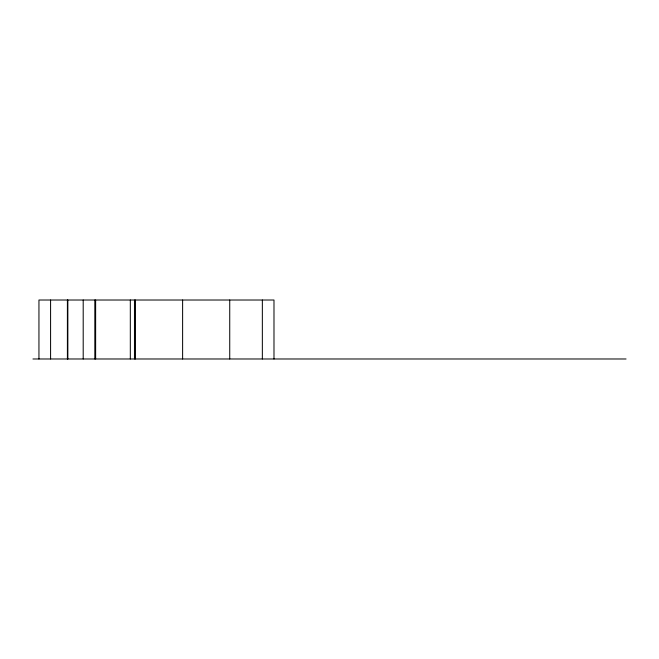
<?xml version="1.0" encoding="UTF-8"?>
<svg xmlns="http://www.w3.org/2000/svg" width="659" height="659" viewBox="0 0 659 659"><rect width="100%" height="100%" fill="white"/><g stroke="black" fill="none" stroke-linecap="round" stroke-linejoin="round"><path stroke-width="0.99" d="M32.95 358.982L626.05 358.982M273.987 358.982L273.987 300.018L38.947 300.018L38.947 358.982M262.348 300.018L262.348 358.982M229.736 300.018L229.736 358.982M182.617 300.018L182.617 358.982M135.474 300.018L135.474 358.982M134.469 300.018L134.469 358.982M130.317 300.018L130.317 358.982M95.637 300.018L95.637 358.982M94.83 300.018L94.83 358.982M83.199 300.018L83.199 358.982M67.852 300.018L67.852 358.982M67.399 300.018L67.399 358.982M50.586 300.018L50.586 358.982"/></g></svg>
